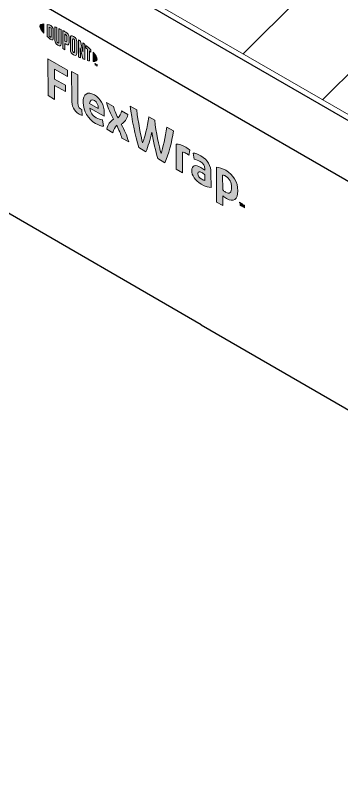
# Model space of a CAD drawing. Extents: x -1328 to 5679, y -4611 to 1603.
# Drawn here: x 473.3 to 510.1, y -1590.3 to -1504.8 of the extents above; entities that cross this region are included whole.
import ezdxf

# ---------------------------------------------------------------- set-up
doc = ezdxf.new("R2010")
doc.units = 0
doc.header["$MEASUREMENT"] = 0
for name, color, linetype, lineweight in [('G-ANNO-TTLB', 7, 'Continuous', 0), ('Layer 12', 7, 'Continuous', 0), ('TYVEK', 7, 'Continuous', 0)]:
    doc.layers.add(name, color=color, linetype=linetype, lineweight=lineweight)

# ---------------------------------------------------------------- blocks, each defined once
blk = doc.blocks.new('Block_148')
at = {"layer": 'TYVEK', "true_color": 0x003b71, "transparency": 33554687}
h = blk.add_hatch(color=156, dxfattribs=at)
h.dxf.hatch_style = 2
edge = h.paths.add_edge_path()
edge.add_spline(control_points=[(477.023, -1513.877), (477.023, -1513.877), (477.012, -1509.736), (477.012, -1509.736), (477.012, -1509.736), (479.198, -1510.99), (479.198, -1510.99), (479.198, -1510.99), (479.2, -1511.712), (479.2, -1511.712), (479.2, -1511.712), (477.748, -1510.879), (477.748, -1510.879), (477.748, -1510.879), (477.751, -1512.002), (477.751, -1512.002), (477.751, -1512.002), (478.972, -1512.703), (478.972, -1512.703), (478.972, -1512.703), (478.973, -1513.425), (478.973, -1513.425), (478.973, -1513.425), (477.752, -1512.724), (477.752, -1512.724), (477.752, -1512.724), (477.756, -1514.298), (477.756, -1514.298), (477.756, -1514.298), (477.023, -1513.877), (477.023, -1513.877)], knot_values=[0, 0, 0, 0, 1, 1, 1, 2, 2, 2, 3, 3, 3, 4, 4, 4, 5, 5, 5, 6, 6, 6, 7, 7, 7, 8, 8, 8, 9, 9, 9, 10, 10, 10, 10], degree=3, periodic=0)
h = blk.add_hatch(color=156, dxfattribs=at)
h.dxf.hatch_style = 2
edge = h.paths.add_edge_path()
edge.add_spline(control_points=[(480.396, -1514.72), (480.396, -1515.04), (480.469, -1515.252), (480.674, -1515.37), (480.725, -1515.4), (480.776, -1515.423), (480.823, -1515.438), (480.823, -1515.438), (480.875, -1516.112), (480.875, -1516.112), (480.778, -1516.08), (480.619, -1516.012), (480.516, -1515.953), (479.926, -1515.615), (479.689, -1515.035), (479.688, -1514.326), (479.688, -1514.326), (479.68, -1511.167), (479.68, -1511.167), (479.68, -1511.167), (480.388, -1511.526), (480.388, -1511.526), (480.388, -1511.526), (480.396, -1514.72), (480.396, -1514.72)], knot_values=[0, 0, 0, 0, 1, 1, 1, 2, 2, 2, 3, 3, 3, 4, 4, 4, 5, 5, 5, 6, 6, 6, 7, 7, 7, 8, 8, 8, 8], degree=3, periodic=0)
h = blk.add_hatch(color=156, dxfattribs=at)
h.dxf.hatch_style = 2
edge = h.paths.add_edge_path()
edge.add_spline(control_points=[(481.707, -1514.77), (481.707, -1514.77), (482.682, -1515.33), (482.682, -1515.33), (482.682, -1515.33), (482.682, -1515.259), (482.682, -1515.259), (482.681, -1514.927), (482.526, -1514.597), (482.244, -1514.435), (481.947, -1514.264), (481.752, -1514.394), (481.707, -1514.77)], knot_values=[0, 0, 0, 0, 1, 1, 1, 2, 2, 2, 3, 3, 3, 4, 4, 4, 4], degree=3, periodic=0)
edge = h.paths.add_edge_path()
edge.add_spline(control_points=[(483.266, -1517.331), (483.04, -1517.319), (482.707, -1517.211), (482.368, -1517.016), (481.542, -1516.542), (480.977, -1515.615), (480.974, -1514.633), (480.972, -1513.692), (481.489, -1513.351), (482.243, -1513.784), (482.915, -1514.17), (483.357, -1514.973), (483.359, -1515.766), (483.36, -1515.943), (483.35, -1516.091), (483.34, -1516.204), (483.34, -1516.204), (481.719, -1515.273), (481.719, -1515.273), (481.786, -1515.784), (482.028, -1516.136), (482.439, -1516.371), (482.69, -1516.516), (482.931, -1516.589), (483.151, -1516.609), (483.151, -1516.609), (483.266, -1517.331), (483.266, -1517.331)], knot_values=[0, 0, 0, 0, 1, 1, 1, 2, 2, 2, 3, 3, 3, 4, 4, 4, 5, 5, 5, 6, 6, 6, 7, 7, 7, 8, 8, 8, 9, 9, 9, 9], degree=3, periodic=0)
h = blk.add_hatch(color=156, dxfattribs=at)
h.dxf.hatch_style = 2
edge = h.paths.add_edge_path()
edge.add_spline(control_points=[(484.406, -1516.532), (484.061, -1515.897), (483.788, -1515.333), (483.628, -1514.65), (483.628, -1514.65), (484.392, -1515.089), (484.392, -1515.089), (484.46, -1515.393), (484.686, -1515.925), (484.913, -1516.392), (485.102, -1516.176), (485.265, -1515.921), (485.3, -1515.61), (485.3, -1515.61), (486.019, -1516.023), (486.019, -1516.023), (485.887, -1516.561), (485.662, -1516.863), (485.278, -1517.098), (485.649, -1517.789), (485.901, -1518.348), (486.113, -1519.095), (486.113, -1519.095), (485.349, -1518.657), (485.349, -1518.657), (485.24, -1518.263), (484.983, -1517.673), (484.766, -1517.224), (484.572, -1517.437), (484.388, -1517.686), (484.318, -1518.065), (484.318, -1518.065), (483.63, -1517.67), (483.63, -1517.67), (483.757, -1517.128), (483.997, -1516.794), (484.406, -1516.532)], knot_values=[0, 0, 0, 0, 1, 1, 1, 2, 2, 2, 3, 3, 3, 4, 4, 4, 5, 5, 5, 6, 6, 6, 7, 7, 7, 8, 8, 8, 9, 9, 9, 10, 10, 10, 11, 11, 11, 12, 12, 12, 12], degree=3, periodic=0)
h = blk.add_hatch(color=156, dxfattribs=at)
h.dxf.hatch_style = 2
edge = h.paths.add_edge_path()
edge.add_spline(control_points=[(490.407, -1517.426), (490.407, -1517.426), (491.156, -1517.856), (491.156, -1517.856), (490.965, -1519.122), (490.63, -1520.555), (490.197, -1521.44), (490.197, -1521.44), (489.391, -1520.978), (489.391, -1520.978), (489.138, -1520.094), (488.91, -1519.095), (488.718, -1518.015), (488.526, -1518.874), (488.307, -1519.617), (488.052, -1520.209), (488.052, -1520.209), (487.247, -1519.746), (487.247, -1519.746), (486.834, -1518.375), (486.466, -1516.539), (486.272, -1515.052), (486.272, -1515.052), (487.016, -1515.479), (487.016, -1515.479), (487.178, -1516.818), (487.469, -1518.385), (487.681, -1519.198), (487.9, -1518.633), (488.24, -1517.469), (488.386, -1516.265), (488.386, -1516.265), (489.043, -1516.642), (489.043, -1516.642), (489.2, -1518.02), (489.537, -1519.572), (489.764, -1520.394), (489.968, -1519.82), (490.256, -1518.585), (490.407, -1517.426)], knot_values=[0, 0, 0, 0, 1, 1, 1, 2, 2, 2, 3, 3, 3, 4, 4, 4, 5, 5, 5, 6, 6, 6, 7, 7, 7, 8, 8, 8, 9, 9, 9, 10, 10, 10, 11, 11, 11, 12, 12, 12, 13, 13, 13, 13], degree=3, periodic=0)
h = blk.add_hatch(color=156, dxfattribs=at)
h.dxf.hatch_style = 2
edge = h.paths.add_edge_path()
edge.add_spline(control_points=[(492.549, -1519.701), (492.734, -1519.807), (492.908, -1519.931), (493.011, -1520.019), (493.011, -1520.019), (492.91, -1520.629), (492.91, -1520.629), (492.823, -1520.543), (492.715, -1520.47), (492.607, -1520.408), (492.417, -1520.299), (492.289, -1520.267), (492.182, -1520.264), (492.182, -1520.264), (492.187, -1522.583), (492.187, -1522.583), (492.187, -1522.583), (491.479, -1522.176), (491.479, -1522.176), (491.479, -1522.176), (491.472, -1519.343), (491.472, -1519.343), (491.749, -1519.342), (492.18, -1519.489), (492.549, -1519.701)], knot_values=[0, 0, 0, 0, 1, 1, 1, 2, 2, 2, 3, 3, 3, 4, 4, 4, 5, 5, 5, 6, 6, 6, 7, 7, 7, 8, 8, 8, 8], degree=3, periodic=0)
h = blk.add_hatch(color=156, dxfattribs=at)
h.dxf.hatch_style = 2
edge = h.paths.add_edge_path()
edge.add_spline(control_points=[(494.705, -1523.431), (494.705, -1523.431), (494.703, -1522.798), (494.703, -1522.798), (494.585, -1522.701), (494.462, -1522.613), (494.339, -1522.542), (494.103, -1522.406), (493.919, -1522.407), (493.919, -1522.685), (493.92, -1522.933), (494.074, -1523.152), (494.346, -1523.308), (494.5, -1523.396), (494.628, -1523.435), (494.705, -1523.431)], knot_values=[0, 0, 0, 0, 1, 1, 1, 2, 2, 2, 3, 3, 3, 4, 4, 4, 5, 5, 5, 5], degree=3, periodic=0)
edge = h.paths.add_edge_path()
edge.add_spline(control_points=[(494.276, -1523.852), (493.573, -1523.449), (493.218, -1522.849), (493.216, -1522.317), (493.215, -1521.731), (493.63, -1521.627), (494.245, -1521.974), (494.389, -1522.057), (494.574, -1522.186), (494.702, -1522.284), (494.702, -1522.284), (494.702, -1522.142), (494.702, -1522.142), (494.701, -1521.781), (494.521, -1521.506), (494.177, -1521.309), (493.951, -1521.179), (493.71, -1521.082), (493.5, -1521.062), (493.5, -1521.062), (493.37, -1520.35), (493.37, -1520.35), (493.591, -1520.37), (493.945, -1520.502), (494.258, -1520.682), (495.012, -1521.115), (495.387, -1521.791), (495.389, -1522.59), (495.389, -1522.59), (495.393, -1524.234), (495.393, -1524.234), (495.183, -1524.238), (494.789, -1524.147), (494.276, -1523.852)], knot_values=[0, 0, 0, 0, 1, 1, 1, 2, 2, 2, 3, 3, 3, 4, 4, 4, 5, 5, 5, 6, 6, 6, 7, 7, 7, 8, 8, 8, 9, 9, 9, 10, 10, 10, 11, 11, 11, 11], degree=3, periodic=0)
h = blk.add_hatch(color=156, dxfattribs=at)
h.dxf.hatch_style = 2
edge = h.paths.add_edge_path()
edge.add_spline(control_points=[(497.039, -1524.765), (497.491, -1525.025), (497.7, -1524.826), (497.699, -1524.217), (497.697, -1523.684), (497.502, -1523.218), (497.035, -1522.949), (496.906, -1522.876), (496.814, -1522.852), (496.706, -1522.838), (496.706, -1522.838), (496.711, -1524.494), (496.711, -1524.494), (496.808, -1524.597), (496.89, -1524.68), (497.039, -1524.765)], knot_values=[0, 0, 0, 0, 1, 1, 1, 2, 2, 2, 3, 3, 3, 4, 4, 4, 5, 5, 5, 5], degree=3, periodic=0)
edge = h.paths.add_edge_path()
edge.add_spline(control_points=[(497.143, -1525.487), (496.964, -1525.384), (496.841, -1525.29), (496.712, -1525.163), (496.712, -1525.163), (496.715, -1526.287), (496.715, -1526.287), (496.715, -1526.287), (496.012, -1525.883), (496.012, -1525.883), (496.012, -1525.883), (496.002, -1521.937), (496.002, -1521.937), (496.295, -1521.952), (496.705, -1522.087), (497.069, -1522.296), (497.91, -1522.779), (498.414, -1523.659), (498.417, -1524.605), (498.419, -1525.576), (497.944, -1525.946), (497.143, -1525.487)], knot_values=[0, 0, 0, 0, 1, 1, 1, 2, 2, 2, 3, 3, 3, 4, 4, 4, 5, 5, 5, 6, 6, 6, 7, 7, 7, 7], degree=3, periodic=0)
h = blk.add_hatch(color=156, dxfattribs=at)
h.dxf.hatch_style = 2
edge = h.paths.add_edge_path()
edge.add_spline(control_points=[(498.925, -1526.092), (498.951, -1526.179), (498.976, -1526.246), (499.007, -1526.317), (499.037, -1526.281), (499.058, -1526.241), (499.084, -1526.183), (499.084, -1526.183), (499.158, -1526.226), (499.158, -1526.226), (499.158, -1526.226), (499.158, -1526.531), (499.158, -1526.531), (499.158, -1526.531), (499.094, -1526.494), (499.094, -1526.494), (499.094, -1526.494), (499.094, -1526.353), (499.094, -1526.353), (499.094, -1526.353), (499.097, -1526.308), (499.097, -1526.308), (499.076, -1526.342), (499.052, -1526.376), (499.03, -1526.402), (499.03, -1526.402), (498.981, -1526.374), (498.981, -1526.374), (498.959, -1526.322), (498.934, -1526.258), (498.912, -1526.199), (498.912, -1526.199), (498.916, -1526.251), (498.916, -1526.251), (498.916, -1526.251), (498.916, -1526.392), (498.916, -1526.392), (498.916, -1526.392), (498.852, -1526.355), (498.852, -1526.355), (498.852, -1526.355), (498.851, -1526.05), (498.851, -1526.05), (498.851, -1526.05), (498.925, -1526.092), (498.925, -1526.092)], knot_values=[0, 0, 0, 0, 1, 1, 1, 2, 2, 2, 3, 3, 3, 4, 4, 4, 5, 5, 5, 6, 6, 6, 7, 7, 7, 8, 8, 8, 9, 9, 9, 10, 10, 10, 11, 11, 11, 12, 12, 12, 13, 13, 13, 14, 14, 14, 15, 15, 15, 15], degree=3, periodic=0)
edge = h.paths.add_edge_path()
edge.add_spline(control_points=[(498.679, -1526.018), (498.679, -1526.018), (498.607, -1525.977), (498.607, -1525.977), (498.607, -1525.977), (498.607, -1525.91), (498.607, -1525.91), (498.607, -1525.91), (498.822, -1526.033), (498.822, -1526.033), (498.822, -1526.033), (498.822, -1526.1), (498.822, -1526.1), (498.822, -1526.1), (498.75, -1526.059), (498.75, -1526.059), (498.75, -1526.059), (498.751, -1526.298), (498.751, -1526.298), (498.751, -1526.298), (498.679, -1526.257), (498.679, -1526.257), (498.679, -1526.257), (498.679, -1526.018), (498.679, -1526.018)], knot_values=[0, 0, 0, 0, 1, 1, 1, 2, 2, 2, 3, 3, 3, 4, 4, 4, 5, 5, 5, 6, 6, 6, 7, 7, 7, 8, 8, 8, 8], degree=3, periodic=0)
at = {"layer": 'TYVEK'}
for points, knots in [([(477.023, -1513.877), (477.023, -1513.877), (477.012, -1509.736), (477.012, -1509.736), (477.012, -1509.736), (479.198, -1510.99), (479.198, -1510.99), (479.198, -1510.99), (479.2, -1511.712), (479.2, -1511.712), (479.2, -1511.712), (477.748, -1510.879), (477.748, -1510.879), (477.748, -1510.879), (477.751, -1512.002), (477.751, -1512.002), (477.751, -1512.002), (478.972, -1512.703), (478.972, -1512.703), (478.972, -1512.703), (478.973, -1513.425), (478.973, -1513.425), (478.973, -1513.425), (477.752, -1512.724), (477.752, -1512.724), (477.752, -1512.724), (477.756, -1514.298), (477.756, -1514.298), (477.756, -1514.298), (477.023, -1513.877), (477.023, -1513.877)], [0, 0, 0, 0, 1, 1, 1, 2, 2, 2, 3, 3, 3, 4, 4, 4, 5, 5, 5, 6, 6, 6, 7, 7, 7, 8, 8, 8, 9, 9, 9, 10, 10, 10, 10]), ([(480.396, -1514.72), (480.396, -1515.04), (480.469, -1515.252), (480.674, -1515.37), (480.725, -1515.4), (480.776, -1515.423), (480.823, -1515.438), (480.823, -1515.438), (480.875, -1516.112), (480.875, -1516.112), (480.778, -1516.08), (480.619, -1516.012), (480.516, -1515.953), (479.926, -1515.615), (479.689, -1515.035), (479.688, -1514.326), (479.688, -1514.326), (479.68, -1511.167), (479.68, -1511.167), (479.68, -1511.167), (480.388, -1511.526), (480.388, -1511.526), (480.388, -1511.526), (480.396, -1514.72), (480.396, -1514.72)], [0, 0, 0, 0, 1, 1, 1, 2, 2, 2, 3, 3, 3, 4, 4, 4, 5, 5, 5, 6, 6, 6, 7, 7, 7, 8, 8, 8, 8]), ([(483.266, -1517.331), (483.04, -1517.319), (482.707, -1517.211), (482.368, -1517.016), (481.542, -1516.542), (480.977, -1515.615), (480.974, -1514.633), (480.972, -1513.692), (481.489, -1513.351), (482.243, -1513.784), (482.915, -1514.17), (483.357, -1514.973), (483.359, -1515.766), (483.36, -1515.943), (483.35, -1516.091), (483.34, -1516.204), (483.34, -1516.204), (481.719, -1515.273), (481.719, -1515.273), (481.786, -1515.784), (482.028, -1516.136), (482.439, -1516.371), (482.69, -1516.516), (482.931, -1516.589), (483.151, -1516.609), (483.151, -1516.609), (483.266, -1517.331), (483.266, -1517.331)], [0, 0, 0, 0, 1, 1, 1, 2, 2, 2, 3, 3, 3, 4, 4, 4, 5, 5, 5, 6, 6, 6, 7, 7, 7, 8, 8, 8, 9, 9, 9, 9]), ([(481.707, -1514.77), (481.707, -1514.77), (482.682, -1515.33), (482.682, -1515.33), (482.682, -1515.33), (482.682, -1515.259), (482.682, -1515.259), (482.681, -1514.927), (482.526, -1514.597), (482.244, -1514.435), (481.947, -1514.264), (481.752, -1514.394), (481.707, -1514.77)], [0, 0, 0, 0, 1, 1, 1, 2, 2, 2, 3, 3, 3, 4, 4, 4, 4]), ([(484.406, -1516.532), (484.061, -1515.897), (483.788, -1515.333), (483.628, -1514.65), (483.628, -1514.65), (484.392, -1515.089), (484.392, -1515.089), (484.46, -1515.393), (484.686, -1515.925), (484.913, -1516.392), (485.102, -1516.176), (485.265, -1515.921), (485.3, -1515.61), (485.3, -1515.61), (486.019, -1516.023), (486.019, -1516.023), (485.887, -1516.561), (485.662, -1516.863), (485.278, -1517.098), (485.649, -1517.789), (485.901, -1518.348), (486.113, -1519.095), (486.113, -1519.095), (485.349, -1518.657), (485.349, -1518.657), (485.24, -1518.263), (484.983, -1517.673), (484.766, -1517.224), (484.572, -1517.437), (484.388, -1517.686), (484.318, -1518.065), (484.318, -1518.065), (483.63, -1517.67), (483.63, -1517.67), (483.757, -1517.128), (483.997, -1516.794), (484.406, -1516.532)], [0, 0, 0, 0, 1, 1, 1, 2, 2, 2, 3, 3, 3, 4, 4, 4, 5, 5, 5, 6, 6, 6, 7, 7, 7, 8, 8, 8, 9, 9, 9, 10, 10, 10, 11, 11, 11, 12, 12, 12, 12]), ([(490.407, -1517.426), (490.407, -1517.426), (491.156, -1517.856), (491.156, -1517.856), (490.965, -1519.122), (490.63, -1520.555), (490.197, -1521.44), (490.197, -1521.44), (489.391, -1520.978), (489.391, -1520.978), (489.138, -1520.094), (488.91, -1519.095), (488.718, -1518.015), (488.526, -1518.874), (488.307, -1519.617), (488.052, -1520.209), (488.052, -1520.209), (487.247, -1519.746), (487.247, -1519.746), (486.834, -1518.375), (486.466, -1516.539), (486.272, -1515.052), (486.272, -1515.052), (487.016, -1515.479), (487.016, -1515.479), (487.178, -1516.818), (487.469, -1518.385), (487.681, -1519.198), (487.9, -1518.633), (488.24, -1517.469), (488.386, -1516.265), (488.386, -1516.265), (489.043, -1516.642), (489.043, -1516.642), (489.2, -1518.02), (489.537, -1519.572), (489.764, -1520.394), (489.968, -1519.82), (490.256, -1518.585), (490.407, -1517.426)], [0, 0, 0, 0, 1, 1, 1, 2, 2, 2, 3, 3, 3, 4, 4, 4, 5, 5, 5, 6, 6, 6, 7, 7, 7, 8, 8, 8, 9, 9, 9, 10, 10, 10, 11, 11, 11, 12, 12, 12, 13, 13, 13, 13]), ([(492.549, -1519.701), (492.734, -1519.807), (492.908, -1519.931), (493.011, -1520.019), (493.011, -1520.019), (492.91, -1520.629), (492.91, -1520.629), (492.823, -1520.543), (492.715, -1520.47), (492.607, -1520.408), (492.417, -1520.299), (492.289, -1520.267), (492.182, -1520.264), (492.182, -1520.264), (492.187, -1522.583), (492.187, -1522.583), (492.187, -1522.583), (491.479, -1522.176), (491.479, -1522.176), (491.479, -1522.176), (491.472, -1519.343), (491.472, -1519.343), (491.749, -1519.342), (492.18, -1519.489), (492.549, -1519.701)], [0, 0, 0, 0, 1, 1, 1, 2, 2, 2, 3, 3, 3, 4, 4, 4, 5, 5, 5, 6, 6, 6, 7, 7, 7, 8, 8, 8, 8]), ([(494.276, -1523.852), (493.573, -1523.449), (493.218, -1522.849), (493.216, -1522.317), (493.215, -1521.731), (493.63, -1521.627), (494.245, -1521.974), (494.389, -1522.057), (494.574, -1522.186), (494.702, -1522.284), (494.702, -1522.284), (494.702, -1522.142), (494.702, -1522.142), (494.701, -1521.781), (494.521, -1521.506), (494.177, -1521.309), (493.951, -1521.179), (493.71, -1521.082), (493.5, -1521.062), (493.5, -1521.062), (493.37, -1520.35), (493.37, -1520.35), (493.591, -1520.37), (493.945, -1520.502), (494.258, -1520.682), (495.012, -1521.115), (495.387, -1521.791), (495.389, -1522.59), (495.389, -1522.59), (495.393, -1524.234), (495.393, -1524.234), (495.183, -1524.238), (494.789, -1524.147), (494.276, -1523.852)], [0, 0, 0, 0, 1, 1, 1, 2, 2, 2, 3, 3, 3, 4, 4, 4, 5, 5, 5, 6, 6, 6, 7, 7, 7, 8, 8, 8, 9, 9, 9, 10, 10, 10, 11, 11, 11, 11]), ([(497.143, -1525.487), (496.964, -1525.384), (496.841, -1525.29), (496.712, -1525.163), (496.712, -1525.163), (496.715, -1526.287), (496.715, -1526.287), (496.715, -1526.287), (496.012, -1525.883), (496.012, -1525.883), (496.012, -1525.883), (496.002, -1521.937), (496.002, -1521.937), (496.295, -1521.952), (496.705, -1522.087), (497.069, -1522.296), (497.91, -1522.779), (498.414, -1523.659), (498.417, -1524.605), (498.419, -1525.576), (497.944, -1525.946), (497.143, -1525.487)], [0, 0, 0, 0, 1, 1, 1, 2, 2, 2, 3, 3, 3, 4, 4, 4, 5, 5, 5, 6, 6, 6, 7, 7, 7, 7]), ([(494.705, -1523.431), (494.705, -1523.431), (494.703, -1522.798), (494.703, -1522.798), (494.585, -1522.701), (494.462, -1522.613), (494.339, -1522.542), (494.103, -1522.406), (493.919, -1522.407), (493.919, -1522.685), (493.92, -1522.933), (494.074, -1523.152), (494.346, -1523.308), (494.5, -1523.396), (494.628, -1523.435), (494.705, -1523.431)], [0, 0, 0, 0, 1, 1, 1, 2, 2, 2, 3, 3, 3, 4, 4, 4, 5, 5, 5, 5]), ([(497.039, -1524.765), (497.491, -1525.025), (497.7, -1524.826), (497.699, -1524.217), (497.697, -1523.684), (497.502, -1523.218), (497.035, -1522.949), (496.906, -1522.876), (496.814, -1522.852), (496.706, -1522.838), (496.706, -1522.838), (496.711, -1524.494), (496.711, -1524.494), (496.808, -1524.597), (496.89, -1524.68), (497.039, -1524.765)], [0, 0, 0, 0, 1, 1, 1, 2, 2, 2, 3, 3, 3, 4, 4, 4, 5, 5, 5, 5]), ([(498.679, -1526.018), (498.679, -1526.018), (498.607, -1525.977), (498.607, -1525.977), (498.607, -1525.977), (498.607, -1525.91), (498.607, -1525.91), (498.607, -1525.91), (498.822, -1526.033), (498.822, -1526.033), (498.822, -1526.033), (498.822, -1526.1), (498.822, -1526.1), (498.822, -1526.1), (498.75, -1526.059), (498.75, -1526.059), (498.75, -1526.059), (498.751, -1526.298), (498.751, -1526.298), (498.751, -1526.298), (498.679, -1526.257), (498.679, -1526.257), (498.679, -1526.257), (498.679, -1526.018), (498.679, -1526.018)], [0, 0, 0, 0, 1, 1, 1, 2, 2, 2, 3, 3, 3, 4, 4, 4, 5, 5, 5, 6, 6, 6, 7, 7, 7, 8, 8, 8, 8]), ([(498.925, -1526.092), (498.951, -1526.179), (498.976, -1526.246), (499.007, -1526.317), (499.037, -1526.281), (499.058, -1526.241), (499.084, -1526.183), (499.084, -1526.183), (499.158, -1526.226), (499.158, -1526.226), (499.158, -1526.226), (499.158, -1526.531), (499.158, -1526.531), (499.158, -1526.531), (499.094, -1526.494), (499.094, -1526.494), (499.094, -1526.494), (499.094, -1526.353), (499.094, -1526.353), (499.094, -1526.353), (499.097, -1526.308), (499.097, -1526.308), (499.076, -1526.342), (499.052, -1526.376), (499.03, -1526.402), (499.03, -1526.402), (498.981, -1526.374), (498.981, -1526.374), (498.959, -1526.322), (498.934, -1526.258), (498.912, -1526.199), (498.912, -1526.199), (498.916, -1526.251), (498.916, -1526.251), (498.916, -1526.251), (498.916, -1526.392), (498.916, -1526.392), (498.916, -1526.392), (498.852, -1526.355), (498.852, -1526.355), (498.852, -1526.355), (498.851, -1526.05), (498.851, -1526.05), (498.851, -1526.05), (498.925, -1526.092), (498.925, -1526.092)], [0, 0, 0, 0, 1, 1, 1, 2, 2, 2, 3, 3, 3, 4, 4, 4, 5, 5, 5, 6, 6, 6, 7, 7, 7, 8, 8, 8, 9, 9, 9, 10, 10, 10, 11, 11, 11, 12, 12, 12, 13, 13, 13, 14, 14, 14, 15, 15, 15, 15])]:
    blk.add_open_spline(points, degree=3, knots=knots, dxfattribs=at)
blk = doc.blocks.new('Block_149')
at = {"layer": 'TYVEK', "true_color": 0x003b71, "transparency": 33554687}
h = blk.add_hatch(color=156, dxfattribs=at)
h.dxf.hatch_style = 2
edge = h.paths.add_edge_path()
edge.add_spline(control_points=[(476.11, -1506.057), (476.111, -1506.248), (476.271, -1506.518), (476.551, -1506.832), (476.551, -1506.832), (476.549, -1505.792), (476.549, -1505.792), (476.27, -1505.783), (476.11, -1505.869), (476.11, -1506.057)], knot_values=[0, 0, 0, 0, 1, 1, 1, 2, 2, 2, 3, 3, 3, 3], degree=3, periodic=0)
h = blk.add_hatch(color=156, dxfattribs=at)
h.dxf.hatch_style = 2
edge = h.paths.add_edge_path()
edge.add_spline(control_points=[(477.391, -1507.217), (477.392, -1507.297), (477.35, -1507.3), (477.3, -1507.271), (477.262, -1507.249), (477.202, -1507.198), (477.153, -1507.155), (477.153, -1507.155), (477.151, -1506.161), (477.151, -1506.161), (477.2, -1506.174), (477.259, -1506.192), (477.298, -1506.215), (477.348, -1506.243), (477.389, -1506.294), (477.389, -1506.373), (477.389, -1506.373), (477.391, -1507.217), (477.391, -1507.217)], knot_values=[0, 0, 0, 0, 1, 1, 1, 2, 2, 2, 3, 3, 3, 4, 4, 4, 5, 5, 5, 6, 6, 6, 6], degree=3, periodic=0)
edge = h.paths.add_edge_path()
edge.add_spline(control_points=[(477.33, -1505.973), (477.252, -1505.929), (477.139, -1505.89), (476.935, -1505.846), (476.935, -1505.846), (476.939, -1507.224), (476.939, -1507.224), (477.118, -1507.389), (477.256, -1507.505), (477.334, -1507.55), (477.514, -1507.653), (477.615, -1507.584), (477.614, -1507.381), (477.614, -1507.381), (477.612, -1506.466), (477.612, -1506.466), (477.612, -1506.262), (477.51, -1506.077), (477.33, -1505.973)], knot_values=[0, 0, 0, 0, 1, 1, 1, 2, 2, 2, 3, 3, 3, 4, 4, 4, 5, 5, 5, 6, 6, 6, 6], degree=3, periodic=0)
h = blk.add_hatch(color=156, dxfattribs=at)
h.dxf.hatch_style = 2
edge = h.paths.add_edge_path()
edge.add_spline(control_points=[(478.242, -1507.867), (478.242, -1507.947), (478.219, -1507.983), (478.132, -1507.922), (478.047, -1507.861), (478.024, -1507.807), (478.024, -1507.712), (478.024, -1507.712), (478.021, -1506.213), (478.021, -1506.213), (477.964, -1506.188), (477.839, -1506.136), (477.785, -1506.114), (477.785, -1506.114), (477.789, -1507.63), (477.789, -1507.63), (477.789, -1507.872), (477.892, -1508.025), (478.133, -1508.195), (478.354, -1508.351), (478.489, -1508.3), (478.488, -1508.032), (478.488, -1508.032), (478.484, -1506.429), (478.484, -1506.429), (478.438, -1506.406), (478.287, -1506.334), (478.238, -1506.312), (478.238, -1506.312), (478.242, -1507.867), (478.242, -1507.867)], knot_values=[0, 0, 0, 0, 1, 1, 1, 2, 2, 2, 3, 3, 3, 4, 4, 4, 5, 5, 5, 6, 6, 6, 7, 7, 7, 8, 8, 8, 9, 9, 9, 10, 10, 10, 10], degree=3, periodic=0)
h = blk.add_hatch(color=156, dxfattribs=at)
h.dxf.hatch_style = 2
edge = h.paths.add_edge_path()
edge.add_spline(control_points=[(479.137, -1507.723), (479.137, -1507.809), (479.111, -1507.838), (479.011, -1507.781), (479.011, -1507.781), (478.924, -1507.732), (478.924, -1507.732), (478.924, -1507.732), (478.923, -1506.936), (478.923, -1506.936), (478.961, -1506.955), (478.981, -1506.966), (479.004, -1506.98), (479.113, -1507.042), (479.135, -1507.102), (479.135, -1507.191), (479.135, -1507.191), (479.137, -1507.723), (479.137, -1507.723)], knot_values=[0, 0, 0, 0, 1, 1, 1, 2, 2, 2, 3, 3, 3, 4, 4, 4, 5, 5, 5, 6, 6, 6, 6], degree=3, periodic=0)
edge = h.paths.add_edge_path()
edge.add_spline(control_points=[(479.018, -1506.706), (478.975, -1506.682), (478.819, -1506.598), (478.676, -1506.526), (478.676, -1506.526), (478.681, -1508.544), (478.681, -1508.544), (478.73, -1508.575), (478.858, -1508.656), (478.927, -1508.698), (478.927, -1508.698), (478.925, -1508.013), (478.925, -1508.013), (478.925, -1508.013), (479.021, -1508.068), (479.021, -1508.068), (479.279, -1508.215), (479.386, -1508.143), (479.385, -1507.887), (479.385, -1507.887), (479.384, -1507.292), (479.384, -1507.292), (479.383, -1507.041), (479.262, -1506.846), (479.018, -1506.706)], knot_values=[0, 0, 0, 0, 1, 1, 1, 2, 2, 2, 3, 3, 3, 4, 4, 4, 5, 5, 5, 6, 6, 6, 7, 7, 7, 8, 8, 8, 8], degree=3, periodic=0)
h = blk.add_hatch(color=156, dxfattribs=at)
h.dxf.hatch_style = 2
edge = h.paths.add_edge_path()
edge.add_spline(control_points=[(480.017, -1508.932), (480.017, -1509.012), (479.994, -1509.04), (479.907, -1508.993), (479.817, -1508.944), (479.793, -1508.886), (479.793, -1508.803), (479.793, -1508.803), (479.79, -1507.545), (479.79, -1507.545), (479.79, -1507.462), (479.814, -1507.43), (479.903, -1507.485), (479.99, -1507.538), (480.014, -1507.594), (480.014, -1507.674), (480.014, -1507.674), (480.017, -1508.932), (480.017, -1508.932)], knot_values=[0, 0, 0, 0, 1, 1, 1, 2, 2, 2, 3, 3, 3, 4, 4, 4, 5, 5, 5, 6, 6, 6, 6], degree=3, periodic=0)
edge = h.paths.add_edge_path()
edge.add_spline(control_points=[(479.903, -1507.203), (479.675, -1507.059), (479.539, -1507.097), (479.54, -1507.363), (479.54, -1507.363), (479.543, -1508.683), (479.543, -1508.683), (479.544, -1508.964), (479.667, -1509.15), (479.908, -1509.276), (480.143, -1509.4), (480.266, -1509.367), (480.265, -1509.069), (480.265, -1509.069), (480.262, -1507.808), (480.262, -1507.808), (480.261, -1507.524), (480.15, -1507.359), (479.903, -1507.203)], knot_values=[0, 0, 0, 0, 1, 1, 1, 2, 2, 2, 3, 3, 3, 4, 4, 4, 5, 5, 5, 6, 6, 6, 6], degree=3, periodic=0)
h = blk.add_hatch(color=156, dxfattribs=at)
h.dxf.hatch_style = 2
edge = h.paths.add_edge_path()
edge.add_spline(control_points=[(480.946, -1508.925), (480.946, -1508.925), (480.671, -1507.742), (480.671, -1507.742), (480.597, -1507.688), (480.507, -1507.625), (480.438, -1507.578), (480.438, -1507.578), (480.443, -1509.515), (480.443, -1509.515), (480.491, -1509.537), (480.615, -1509.592), (480.679, -1509.62), (480.679, -1509.62), (480.657, -1508.467), (480.657, -1508.467), (480.657, -1508.467), (480.948, -1509.73), (480.948, -1509.73), (481.01, -1509.754), (481.099, -1509.787), (481.158, -1509.808), (481.158, -1509.808), (481.154, -1508.106), (481.154, -1508.106), (481.093, -1508.057), (480.981, -1507.971), (480.927, -1507.931), (480.927, -1507.931), (480.946, -1508.925), (480.946, -1508.925)], knot_values=[0, 0, 0, 0, 1, 1, 1, 2, 2, 2, 3, 3, 3, 4, 4, 4, 5, 5, 5, 6, 6, 6, 7, 7, 7, 8, 8, 8, 9, 9, 9, 10, 10, 10, 10], degree=3, periodic=0)
h = blk.add_hatch(color=156, dxfattribs=at)
h.dxf.hatch_style = 2
edge = h.paths.add_edge_path()
edge.add_spline(control_points=[(481.277, -1508.474), (481.337, -1508.521), (481.397, -1508.57), (481.456, -1508.618), (481.456, -1508.618), (481.459, -1509.906), (481.459, -1509.906), (481.513, -1509.922), (481.613, -1509.949), (481.679, -1509.965), (481.679, -1509.965), (481.676, -1508.805), (481.676, -1508.805), (481.74, -1508.861), (481.801, -1508.915), (481.856, -1508.965), (481.856, -1508.965), (481.855, -1508.716), (481.855, -1508.716), (481.681, -1508.546), (481.494, -1508.382), (481.276, -1508.204), (481.276, -1508.204), (481.277, -1508.474), (481.277, -1508.474)], knot_values=[0, 0, 0, 0, 1, 1, 1, 2, 2, 2, 3, 3, 3, 4, 4, 4, 5, 5, 5, 6, 6, 6, 7, 7, 7, 8, 8, 8, 8], degree=3, periodic=0)
h = blk.add_hatch(color=156, dxfattribs=at)
h.dxf.hatch_style = 2
edge = h.paths.add_edge_path()
edge.add_spline(control_points=[(482.561, -1509.761), (482.562, -1509.952), (482.402, -1510.038), (482.122, -1510.03), (482.122, -1510.03), (482.12, -1508.99), (482.12, -1508.99), (482.4, -1509.303), (482.561, -1509.572), (482.561, -1509.761)], knot_values=[0, 0, 0, 0, 1, 1, 1, 2, 2, 2, 3, 3, 3, 3], degree=3, periodic=0)
h = blk.add_hatch(color=156, dxfattribs=at)
h.dxf.hatch_style = 2
edge = h.paths.add_edge_path()
edge.add_spline(control_points=[(482.432, -1510.312), (482.432, -1510.312), (482.458, -1510.327), (482.458, -1510.327), (482.458, -1510.327), (482.498, -1510.42), (482.498, -1510.42), (482.498, -1510.42), (482.537, -1510.372), (482.537, -1510.372), (482.537, -1510.372), (482.563, -1510.387), (482.563, -1510.387), (482.563, -1510.387), (482.563, -1510.537), (482.563, -1510.537), (482.563, -1510.537), (482.539, -1510.523), (482.539, -1510.523), (482.539, -1510.523), (482.539, -1510.416), (482.539, -1510.416), (482.539, -1510.416), (482.499, -1510.465), (482.499, -1510.465), (482.499, -1510.465), (482.496, -1510.463), (482.496, -1510.463), (482.496, -1510.463), (482.456, -1510.369), (482.456, -1510.369), (482.456, -1510.369), (482.456, -1510.475), (482.456, -1510.475), (482.456, -1510.475), (482.432, -1510.462), (482.432, -1510.462), (482.432, -1510.462), (482.432, -1510.312), (482.432, -1510.312)], knot_values=[0, 0, 0, 0, 1, 1, 1, 2, 2, 2, 3, 3, 3, 4, 4, 4, 5, 5, 5, 6, 6, 6, 7, 7, 7, 8, 8, 8, 9, 9, 9, 10, 10, 10, 11, 11, 11, 12, 12, 12, 13, 13, 13, 13], degree=3, periodic=0)
edge = h.paths.add_edge_path()
edge.add_spline(control_points=[(482.339, -1510.285), (482.339, -1510.285), (482.299, -1510.262), (482.299, -1510.262), (482.299, -1510.262), (482.299, -1510.235), (482.299, -1510.235), (482.299, -1510.235), (482.404, -1510.296), (482.404, -1510.296), (482.404, -1510.296), (482.404, -1510.322), (482.404, -1510.322), (482.404, -1510.322), (482.364, -1510.299), (482.364, -1510.299), (482.364, -1510.299), (482.364, -1510.423), (482.364, -1510.423), (482.364, -1510.423), (482.339, -1510.408), (482.339, -1510.408), (482.339, -1510.408), (482.339, -1510.285), (482.339, -1510.285)], knot_values=[0, 0, 0, 0, 1, 1, 1, 2, 2, 2, 3, 3, 3, 4, 4, 4, 5, 5, 5, 6, 6, 6, 7, 7, 7, 8, 8, 8, 8], degree=3, periodic=0)
at = {"layer": 'TYVEK'}
for points, knots in [([(476.11, -1506.057), (476.111, -1506.248), (476.271, -1506.518), (476.551, -1506.832), (476.551, -1506.832), (476.549, -1505.792), (476.549, -1505.792), (476.27, -1505.783), (476.11, -1505.869), (476.11, -1506.057)], [0, 0, 0, 0, 1, 1, 1, 2, 2, 2, 3, 3, 3, 3]), ([(477.33, -1505.973), (477.252, -1505.929), (477.139, -1505.89), (476.935, -1505.846), (476.935, -1505.846), (476.939, -1507.224), (476.939, -1507.224), (477.118, -1507.389), (477.256, -1507.505), (477.334, -1507.55), (477.514, -1507.653), (477.615, -1507.584), (477.614, -1507.381), (477.614, -1507.381), (477.612, -1506.466), (477.612, -1506.466), (477.612, -1506.262), (477.51, -1506.077), (477.33, -1505.973)], [0, 0, 0, 0, 1, 1, 1, 2, 2, 2, 3, 3, 3, 4, 4, 4, 5, 5, 5, 6, 6, 6, 6]), ([(477.391, -1507.217), (477.392, -1507.297), (477.35, -1507.3), (477.3, -1507.271), (477.262, -1507.249), (477.202, -1507.198), (477.153, -1507.155), (477.153, -1507.155), (477.151, -1506.161), (477.151, -1506.161), (477.2, -1506.174), (477.259, -1506.192), (477.298, -1506.215), (477.348, -1506.243), (477.389, -1506.294), (477.389, -1506.373), (477.389, -1506.373), (477.391, -1507.217), (477.391, -1507.217)], [0, 0, 0, 0, 1, 1, 1, 2, 2, 2, 3, 3, 3, 4, 4, 4, 5, 5, 5, 6, 6, 6, 6]), ([(478.242, -1507.867), (478.242, -1507.947), (478.219, -1507.983), (478.132, -1507.922), (478.047, -1507.861), (478.024, -1507.807), (478.024, -1507.712), (478.024, -1507.712), (478.021, -1506.213), (478.021, -1506.213), (477.964, -1506.188), (477.839, -1506.136), (477.785, -1506.114), (477.785, -1506.114), (477.789, -1507.63), (477.789, -1507.63), (477.789, -1507.872), (477.892, -1508.025), (478.133, -1508.195), (478.354, -1508.351), (478.489, -1508.3), (478.488, -1508.032), (478.488, -1508.032), (478.484, -1506.429), (478.484, -1506.429), (478.438, -1506.406), (478.287, -1506.334), (478.238, -1506.312), (478.238, -1506.312), (478.242, -1507.867), (478.242, -1507.867)], [0, 0, 0, 0, 1, 1, 1, 2, 2, 2, 3, 3, 3, 4, 4, 4, 5, 5, 5, 6, 6, 6, 7, 7, 7, 8, 8, 8, 9, 9, 9, 10, 10, 10, 10]), ([(479.018, -1506.706), (478.975, -1506.682), (478.819, -1506.598), (478.676, -1506.526), (478.676, -1506.526), (478.681, -1508.544), (478.681, -1508.544), (478.73, -1508.575), (478.858, -1508.656), (478.927, -1508.698), (478.927, -1508.698), (478.925, -1508.013), (478.925, -1508.013), (478.925, -1508.013), (479.021, -1508.068), (479.021, -1508.068), (479.279, -1508.215), (479.386, -1508.143), (479.385, -1507.887), (479.385, -1507.887), (479.384, -1507.292), (479.384, -1507.292), (479.383, -1507.041), (479.262, -1506.846), (479.018, -1506.706)], [0, 0, 0, 0, 1, 1, 1, 2, 2, 2, 3, 3, 3, 4, 4, 4, 5, 5, 5, 6, 6, 6, 7, 7, 7, 8, 8, 8, 8]), ([(479.137, -1507.723), (479.137, -1507.809), (479.111, -1507.838), (479.011, -1507.781), (479.011, -1507.781), (478.924, -1507.732), (478.924, -1507.732), (478.924, -1507.732), (478.923, -1506.936), (478.923, -1506.936), (478.961, -1506.955), (478.981, -1506.966), (479.004, -1506.98), (479.113, -1507.042), (479.135, -1507.102), (479.135, -1507.191), (479.135, -1507.191), (479.137, -1507.723), (479.137, -1507.723)], [0, 0, 0, 0, 1, 1, 1, 2, 2, 2, 3, 3, 3, 4, 4, 4, 5, 5, 5, 6, 6, 6, 6]), ([(479.903, -1507.203), (479.675, -1507.059), (479.539, -1507.097), (479.54, -1507.363), (479.54, -1507.363), (479.543, -1508.683), (479.543, -1508.683), (479.544, -1508.964), (479.667, -1509.15), (479.908, -1509.276), (480.143, -1509.4), (480.266, -1509.367), (480.265, -1509.069), (480.265, -1509.069), (480.262, -1507.808), (480.262, -1507.808), (480.261, -1507.524), (480.15, -1507.359), (479.903, -1507.203)], [0, 0, 0, 0, 1, 1, 1, 2, 2, 2, 3, 3, 3, 4, 4, 4, 5, 5, 5, 6, 6, 6, 6]), ([(480.017, -1508.932), (480.017, -1509.012), (479.994, -1509.04), (479.907, -1508.993), (479.817, -1508.944), (479.793, -1508.886), (479.793, -1508.803), (479.793, -1508.803), (479.79, -1507.545), (479.79, -1507.545), (479.79, -1507.462), (479.814, -1507.43), (479.903, -1507.485), (479.99, -1507.538), (480.014, -1507.594), (480.014, -1507.674), (480.014, -1507.674), (480.017, -1508.932), (480.017, -1508.932)], [0, 0, 0, 0, 1, 1, 1, 2, 2, 2, 3, 3, 3, 4, 4, 4, 5, 5, 5, 6, 6, 6, 6]), ([(480.946, -1508.925), (480.946, -1508.925), (480.671, -1507.742), (480.671, -1507.742), (480.597, -1507.688), (480.507, -1507.625), (480.438, -1507.578), (480.438, -1507.578), (480.443, -1509.515), (480.443, -1509.515), (480.491, -1509.537), (480.615, -1509.592), (480.679, -1509.62), (480.679, -1509.62), (480.657, -1508.467), (480.657, -1508.467), (480.657, -1508.467), (480.948, -1509.73), (480.948, -1509.73), (481.01, -1509.754), (481.099, -1509.787), (481.158, -1509.808), (481.158, -1509.808), (481.154, -1508.106), (481.154, -1508.106), (481.093, -1508.057), (480.981, -1507.971), (480.927, -1507.931), (480.927, -1507.931), (480.946, -1508.925), (480.946, -1508.925)], [0, 0, 0, 0, 1, 1, 1, 2, 2, 2, 3, 3, 3, 4, 4, 4, 5, 5, 5, 6, 6, 6, 7, 7, 7, 8, 8, 8, 9, 9, 9, 10, 10, 10, 10]), ([(481.277, -1508.474), (481.337, -1508.521), (481.397, -1508.57), (481.456, -1508.618), (481.456, -1508.618), (481.459, -1509.906), (481.459, -1509.906), (481.513, -1509.922), (481.613, -1509.949), (481.679, -1509.965), (481.679, -1509.965), (481.676, -1508.805), (481.676, -1508.805), (481.74, -1508.861), (481.801, -1508.915), (481.856, -1508.965), (481.856, -1508.965), (481.855, -1508.716), (481.855, -1508.716), (481.681, -1508.546), (481.494, -1508.382), (481.276, -1508.204), (481.276, -1508.204), (481.277, -1508.474), (481.277, -1508.474)], [0, 0, 0, 0, 1, 1, 1, 2, 2, 2, 3, 3, 3, 4, 4, 4, 5, 5, 5, 6, 6, 6, 7, 7, 7, 8, 8, 8, 8]), ([(482.561, -1509.761), (482.562, -1509.952), (482.402, -1510.038), (482.122, -1510.03), (482.122, -1510.03), (482.12, -1508.99), (482.12, -1508.99), (482.4, -1509.303), (482.561, -1509.572), (482.561, -1509.761)], [0, 0, 0, 0, 1, 1, 1, 2, 2, 2, 3, 3, 3, 3]), ([(482.339, -1510.285), (482.339, -1510.285), (482.299, -1510.262), (482.299, -1510.262), (482.299, -1510.262), (482.299, -1510.235), (482.299, -1510.235), (482.299, -1510.235), (482.404, -1510.296), (482.404, -1510.296), (482.404, -1510.296), (482.404, -1510.322), (482.404, -1510.322), (482.404, -1510.322), (482.364, -1510.299), (482.364, -1510.299), (482.364, -1510.299), (482.364, -1510.423), (482.364, -1510.423), (482.364, -1510.423), (482.339, -1510.408), (482.339, -1510.408), (482.339, -1510.408), (482.339, -1510.285), (482.339, -1510.285)], [0, 0, 0, 0, 1, 1, 1, 2, 2, 2, 3, 3, 3, 4, 4, 4, 5, 5, 5, 6, 6, 6, 7, 7, 7, 8, 8, 8, 8]), ([(482.432, -1510.312), (482.432, -1510.312), (482.458, -1510.327), (482.458, -1510.327), (482.458, -1510.327), (482.498, -1510.42), (482.498, -1510.42), (482.498, -1510.42), (482.537, -1510.372), (482.537, -1510.372), (482.537, -1510.372), (482.563, -1510.387), (482.563, -1510.387), (482.563, -1510.387), (482.563, -1510.537), (482.563, -1510.537), (482.563, -1510.537), (482.539, -1510.523), (482.539, -1510.523), (482.539, -1510.523), (482.539, -1510.416), (482.539, -1510.416), (482.539, -1510.416), (482.499, -1510.465), (482.499, -1510.465), (482.499, -1510.465), (482.496, -1510.463), (482.496, -1510.463), (482.496, -1510.463), (482.456, -1510.369), (482.456, -1510.369), (482.456, -1510.369), (482.456, -1510.475), (482.456, -1510.475), (482.456, -1510.475), (482.432, -1510.462), (482.432, -1510.462), (482.432, -1510.462), (482.432, -1510.312), (482.432, -1510.312)], [0, 0, 0, 0, 1, 1, 1, 2, 2, 2, 3, 3, 3, 4, 4, 4, 5, 5, 5, 6, 6, 6, 7, 7, 7, 8, 8, 8, 9, 9, 9, 10, 10, 10, 11, 11, 11, 12, 12, 12, 13, 13, 13, 13])]:
    blk.add_open_spline(points, degree=3, knots=knots, dxfattribs=at)
blk = doc.blocks.new('Block_147')
at = {"layer": 'TYVEK'}
for name in ['Block_149', 'Block_148']:
    blk.add_blockref(name, (0, 0), dxfattribs=at)

msp = doc.modelspace()

# ---------------------------------------------------------------- hatches: boundary and pattern name
at = {"layer": 'G-ANNO-TTLB', "true_color": 0xff00ff, "transparency": 33554687}
h = msp.add_hatch(color=6, dxfattribs=at)
edge = h.paths.add_edge_path()
edge.add_spline(control_points=[(1601.482, -3473.689), (1601.482, -3473.689), (-1328.036, -3473.689), (-1328.036, -3473.689), (-1328.036, -3473.689), (-1328.036, -1016.689), (-1328.036, -1016.689), (-1328.036, -1016.689), (1601.482, -1016.689), (1601.482, -1016.689), (1601.482, -1016.689), (1601.482, -3473.689), (1601.482, -3473.689)], knot_values=[0, 0, 0, 0, 1, 1, 1, 2, 2, 2, 3, 3, 3, 4, 4, 4, 4], degree=3, periodic=0)
edge = h.paths.add_edge_path()
edge.add_spline(control_points=[(-1319.036, -1025.689), (-1319.036, -1025.689), (-1319.036, -3464.689), (-1319.036, -3464.689), (-1319.036, -3464.689), (1592.482, -3464.689), (1592.482, -3464.689), (1592.482, -3464.689), (1592.482, -1025.689), (1592.482, -1025.689), (1592.482, -1025.689), (-1319.036, -1025.689), (-1319.036, -1025.689)], knot_values=[0, 0, 0, 0, 1, 1, 1, 2, 2, 2, 3, 3, 3, 4, 4, 4, 4], degree=3, periodic=0)
edge.add_line((-1319.036, -1025.689), (-1319.036, -1025.689))
at = {"layer": 'Layer 12', "true_color": 0x000000, "transparency": 33554687}
h = msp.add_hatch(dxfattribs=at)
h.set_pattern_fill('_U', color=18, scale=10, angle=44.99999, style=2, pattern_type=0)
h.set_pattern_definition([(45, (0, 0), (-7.071067, 7.07107), [])])
h.paths.add_polyline_path([(558.94, -1530.657), (559.156, -1543.83), (483.288, -1500.069), (494.731, -1493.542)])

# ---------------------------------------------------------------- linework, layer by layer
at = {"layer": 'G-ANNO-TTLB'}
for points in [[(1601.482, -3473.689), (1601.482, -3473.689), (-1328.036, -3473.689), (-1328.036, -3473.689), (-1328.036, -3473.689), (-1328.036, -1016.689), (-1328.036, -1016.689), (-1328.036, -1016.689), (1601.482, -1016.689), (1601.482, -1016.689), (1601.482, -1016.689), (1601.482, -3473.689), (1601.482, -3473.689)], [(-1319.036, -1025.689), (-1319.036, -1025.689), (-1319.036, -3464.689), (-1319.036, -3464.689), (-1319.036, -3464.689), (1592.482, -3464.689), (1592.482, -3464.689), (1592.482, -3464.689), (1592.482, -1025.689), (1592.482, -1025.689), (1592.482, -1025.689), (-1319.036, -1025.689), (-1319.036, -1025.689)]]:
    msp.add_open_spline(points, degree=3, knots=[0, 0, 0, 0, 1, 1, 1, 2, 2, 2, 3, 3, 3, 4, 4, 4, 4], dxfattribs=at)
at = {"layer": 'Layer 12'}
msp.add_lwpolyline([(558.94, -1530.657), (559.156, -1543.83), (483.288, -1500.069), (494.731, -1493.542)], close=True, dxfattribs=at)
at = {"layer": 'TYVEK', "color": 4, "lineweight": 25, "true_color": 0x00ffff}
for p, q in [((482.74, -1500.424), (559.411, -1544.777)), ((476.786, -1503.815), (518.543, -1527.971)), ((494.292, -1539.734), (463.284, -1521.796)), ((494.292, -1539.734), (528.732, -1559.678))]:
    msp.add_line(p, q, dxfattribs=at)

# ---------------------------------------------------------------- block references
at = {"layer": 'TYVEK'}
msp.add_blockref('Block_147', (0, 0), dxfattribs=at)

doc.saveas('drawing.dxf')
